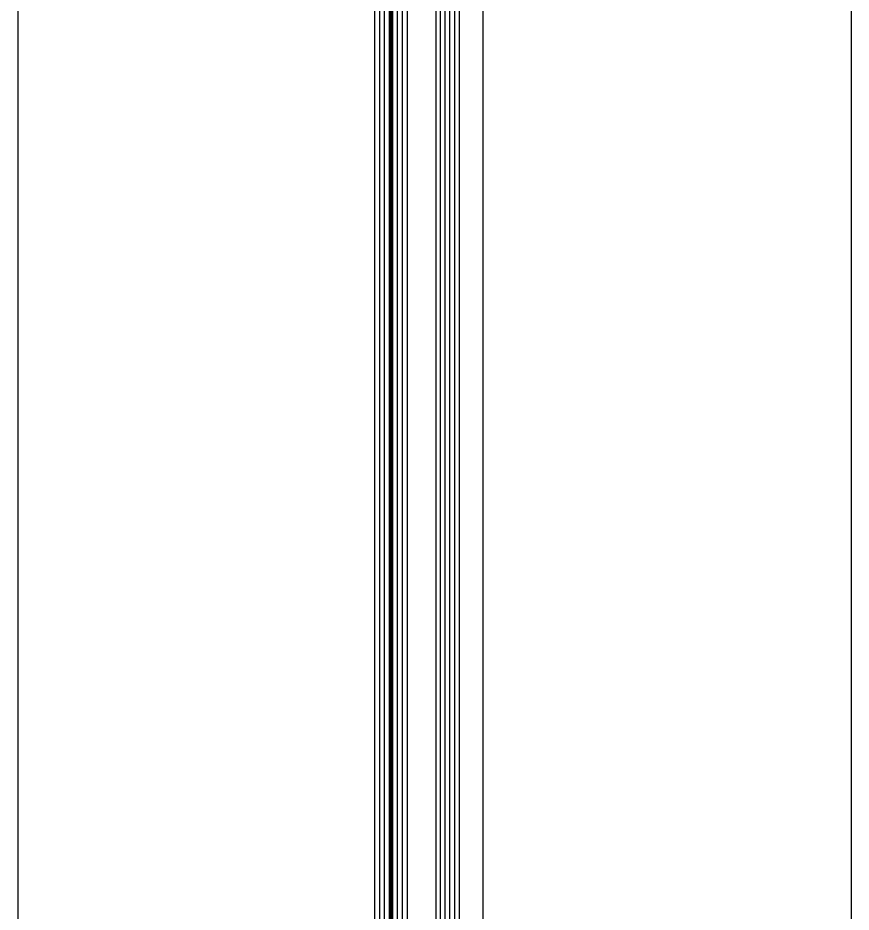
# Model space of a CAD drawing. Header units: millimetres. Extents: x 12351878 to 12381578, y 696206 to 738256.
# Drawn here: x 12356634.5 to 12356984.5, y 708459.5 to 708835 of the extents above; entities that cross this region are included whole.
import ezdxf

# ---------------------------------------------------------------- set-up
doc = ezdxf.new("R2010")
doc.units = ezdxf.units.MM
doc.header["$LTSCALE"] = 1000
doc.linetypes.add('HIDDEN', pattern=[0.125, 0.0625, -0.0625])
for name, color, linetype in [('EXTRUSION-V', 141, 'Continuous'), ('GLASS', 1, 'Continuous'), ('GLASS-V', 11, 'Continuous'), ('SYMBOL', 7, 'Continuous')]:
    doc.layers.add(name, color=color, linetype=linetype)

# ---------------------------------------------------------------- blocks, each defined once
blk = doc.blocks.new('*U102')
at = {"layer": 'GLASS'}
for points in [[(1964.26, 23.5), (1, 23.5), (0, 24.5), (0, 32.5), (1, 33.5), (1964.26, 33.5)], [(1964.26, 11.5), (1, 11.5), (0, 10.5), (0, 6.5), (1, 5.5), (1964.26, 5.5)], [(1964.26, 4), (1, 4), (0, 3), (0, -1), (1, -2), (1964.26, -2)]]:
    blk.add_lwpolyline(points, dxfattribs=at)
at = {"layer": 'GLASS-V'}
for p, q in [((0, 31.5), (1964.26, 31.5)), ((0, 29.5), (1964.26, 29.5)), ((0, 27.5), (1964.26, 27.5)), ((0, 25.5), (1964.26, 25.5)), ((0, 9.5), (1964.26, 9.5)), ((0, 7.5), (1964.26, 7.5)), ((0, 2), (1964.26, 2)), ((0, 0), (1964.26, 0))]:
    blk.add_line(p, q, dxfattribs=at)
at = {"layer": 'GLASS-V', "linetype": 'HIDDEN', "const_width": 1.5}
blk.add_lwpolyline([(1, 4.75), (1964.26, 4.75)], dxfattribs=at)
blk = doc.blocks.new('apqs01')
at = {"layer": 'EXTRUSION-V'}
for p, q in [((3232.5, 2780.57, 0), (3232.5, 4709.33, 0)), ((3387, 4709.33, 0), (3387, 2780.57, 0))]:
    blk.add_line(p, q, dxfattribs=at)
at = {"layer": 'EXTRUSION-V', "elevation": 0}
blk.add_lwpolyline([(3037, 4709.33), (3037, 2725.57), (3177, 2725.57)], dxfattribs=at)
at = {"color": 0, "linetype": 'ByBlock', "xscale": -1, "rotation": 270}
blk.add_blockref('*U102', (3189, 2745.07, 0), dxfattribs=at)

msp = doc.modelspace()

# ---------------------------------------------------------------- block references
at = {"layer": 'SYMBOL'}
msp.add_blockref('apqs01', (12353597.5, 705372.93), dxfattribs=at)

doc.saveas('drawing.dxf')
